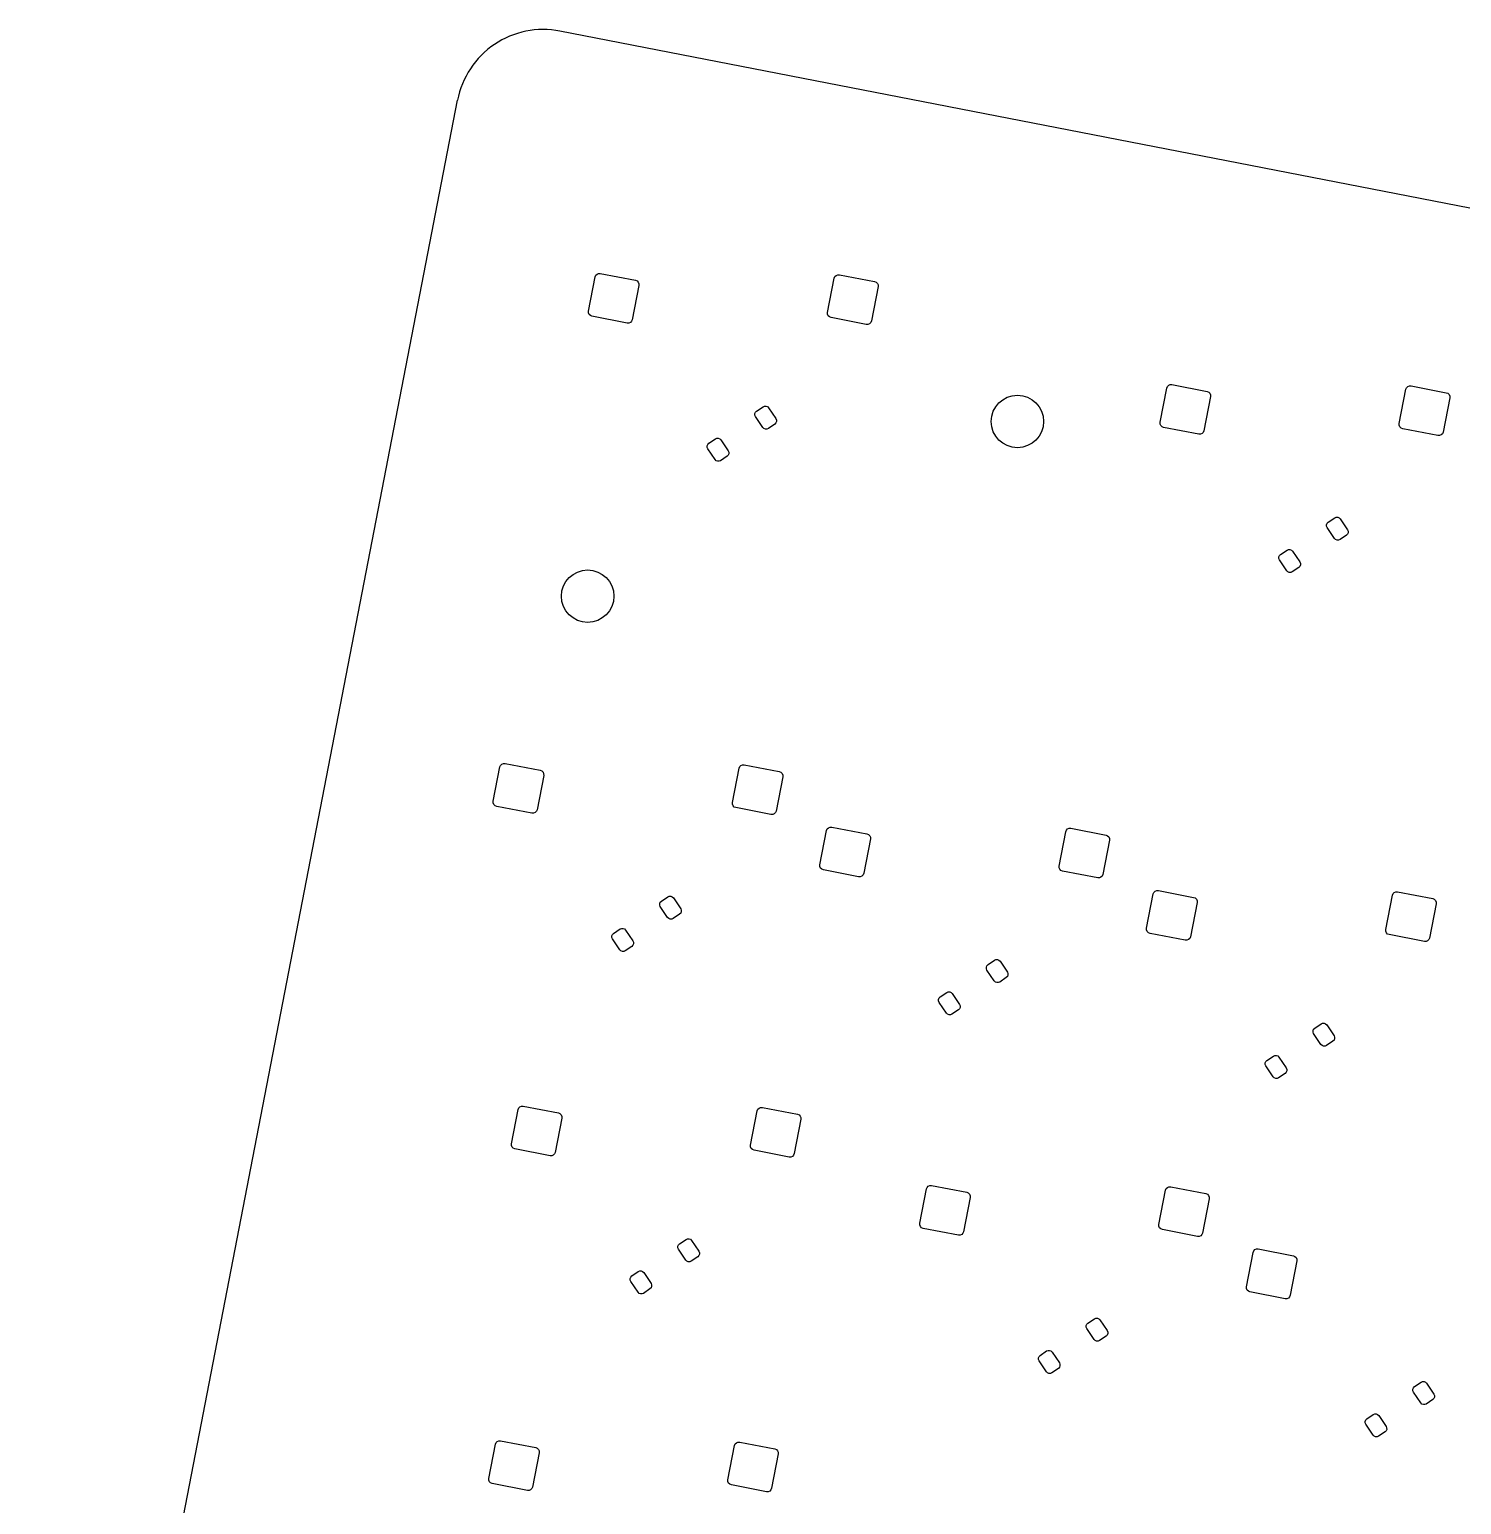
# Model space of a CAD drawing. Extents: x 101 to 518, y -308 to -134.
# Drawn here: x 101.6 to 183.5, y -227.2 to -142.8 of the extents above; entities that cross this region are included whole.
import ezdxf

# ---------------------------------------------------------------- set-up
doc = ezdxf.new("R2010")
doc.units = 0
doc.layers.add('BLACK', color=7, linetype='CONTINUOUS')

msp = doc.modelspace()

# ---------------------------------------------------------------- linework, layer by layer
at = {"layer": 'BLACK', "linetype": 'CONTINUOUS'}
for p, q in [((244.377337, -164.753061), (131.923203, -142.853183)), ((101.55841, -273.39485), (126.058534, -146.810875)), ((133.558956, -158.883305), (133.940574, -156.92005)), ((133.940574, -156.92005), (133.97751, -156.829768)), ((133.97751, -156.829768), (134.046183, -156.760493)), ((134.046183, -156.760493), (134.136139, -156.722771)), ((134.136139, -156.722771), (134.233683, -156.722346)), ((134.233683, -156.722346), (136.246019, -157.113504)), ((147.246496, -158.956353), (147.628114, -156.993098)), ((147.628114, -156.993098), (147.66505, -156.902816)), ((147.66505, -156.902816), (147.733723, -156.833541)), ((147.733723, -156.833541), (147.823679, -156.795819)), ((147.823679, -156.795819), (147.921223, -156.795394)), ((147.921223, -156.795394), (149.933559, -157.186552)), ((136.443724, -157.406613), (136.062106, -159.369868)), ((136.246019, -157.113504), (136.336301, -157.150439)), ((136.336301, -157.150439), (136.405577, -157.219113)), ((136.405577, -157.219113), (136.443298, -157.309069)), ((136.443298, -157.309069), (136.443724, -157.406613)), ((150.131264, -157.479661), (149.749646, -159.442916)), ((149.933559, -157.186552), (150.023841, -157.223487)), ((150.023841, -157.223487), (150.093117, -157.292161)), ((150.093117, -157.292161), (150.130838, -157.382117)), ((150.130838, -157.382117), (150.131264, -157.479661)), ((133.559382, -158.980849), (133.558956, -158.883305)), ((133.597103, -159.070805), (133.559382, -158.980849)), ((133.666379, -159.139479), (133.597103, -159.070805)), ((133.756661, -159.176414), (133.666379, -159.139479)), ((135.768997, -159.567572), (133.756661, -159.176414)), ((135.956497, -159.529425), (135.866541, -159.567147)), ((136.02517, -159.46015), (135.956497, -159.529425)), ((136.062106, -159.369868), (136.02517, -159.46015)), ((147.246922, -159.053897), (147.246496, -158.956353)), ((147.284643, -159.143853), (147.246922, -159.053897)), ((147.353919, -159.212527), (147.284643, -159.143853)), ((147.444201, -159.249462), (147.353919, -159.212527)), ((149.456537, -159.64062), (147.444201, -159.249462)), ((149.71271, -159.533198), (149.644037, -159.602473)), ((149.749646, -159.442916), (149.71271, -159.533198)), ((135.866541, -159.567147), (135.768997, -159.567572)), ((149.554081, -159.640195), (149.456537, -159.64062)), ((149.644037, -159.602473), (149.554081, -159.640195)), ((166.283952, -165.2444), (166.66557, -163.281145)), ((166.66557, -163.281145), (166.702506, -163.190863)), ((166.702506, -163.190863), (166.771179, -163.121588)), ((166.771179, -163.121588), (166.861135, -163.083866)), ((166.861135, -163.083866), (166.958679, -163.083441)), ((166.958679, -163.083441), (168.971015, -163.474599)), ((169.16872, -163.767708), (168.787102, -165.730963)), ((168.971015, -163.474599), (169.061297, -163.511534)), ((169.061297, -163.511534), (169.130573, -163.580208)), ((169.130573, -163.580208), (169.168294, -163.670164)), ((169.168294, -163.670164), (169.16872, -163.767708)), ((179.971492, -165.317448), (180.35311, -163.354193)), ((180.35311, -163.354193), (180.390046, -163.263911)), ((180.390046, -163.263911), (180.458719, -163.194636)), ((180.458719, -163.194636), (180.548675, -163.156914)), ((180.548675, -163.156914), (180.646219, -163.156489)), ((180.646219, -163.156489), (182.658555, -163.547647)), ((182.658555, -163.547647), (182.748837, -163.584582)), ((182.748837, -163.584582), (182.818113, -163.653256)), ((182.818113, -163.653256), (182.855834, -163.743212)), ((182.855834, -163.743212), (182.85626, -163.840756)), ((143.119962, -164.662984), (143.181768, -164.600636)), ((143.181768, -164.600636), (143.554835, -164.348999)), ((143.554835, -164.348999), (143.635795, -164.315049)), ((143.635795, -164.315049), (143.723585, -164.314666)), ((143.723585, -164.314666), (143.804839, -164.347908)), ((143.804839, -164.347908), (143.867187, -164.409714)), ((143.867187, -164.409714), (144.286581, -165.031492)), ((182.85626, -163.840756), (182.474642, -165.804011)), ((143.08672, -164.744237), (143.119962, -164.662984)), ((143.087103, -164.832027), (143.08672, -164.744237)), ((143.121053, -164.912988), (143.087103, -164.832027)), ((143.540447, -165.534766), (143.121053, -164.912988)), ((144.225866, -165.343844), (143.852799, -165.595481)), ((144.287672, -165.281496), (144.225866, -165.343844)), ((144.286581, -165.031492), (144.320531, -165.112453)), ((144.320914, -165.200243), (144.287672, -165.281496)), ((144.320531, -165.112453), (144.320914, -165.200243)), ((166.284378, -165.341944), (166.283952, -165.2444)), ((166.322099, -165.4319), (166.284378, -165.341944)), ((166.391375, -165.500574), (166.322099, -165.4319)), ((179.971918, -165.414992), (179.971492, -165.317448)), ((180.009639, -165.504948), (179.971918, -165.414992)), ((140.445944, -166.445972), (140.819011, -166.194335)), ((140.819011, -166.194335), (140.899971, -166.160385)), ((140.899971, -166.160385), (140.987761, -166.160002)), ((140.987761, -166.160002), (141.069015, -166.193244)), ((141.069015, -166.193244), (141.131363, -166.25505)), ((141.131363, -166.25505), (141.550757, -166.876828)), ((143.602795, -165.596572), (143.540447, -165.534766)), ((143.684049, -165.629814), (143.602795, -165.596572)), ((143.771839, -165.629431), (143.684049, -165.629814)), ((143.852799, -165.595481), (143.771839, -165.629431)), ((166.481657, -165.537509), (166.391375, -165.500574)), ((168.493993, -165.928667), (166.481657, -165.537509)), ((168.591537, -165.928242), (168.493993, -165.928667)), ((168.681493, -165.89052), (168.591537, -165.928242)), ((168.750166, -165.821245), (168.681493, -165.89052)), ((168.787102, -165.730963), (168.750166, -165.821245)), ((180.078915, -165.573622), (180.009639, -165.504948)), ((180.169197, -165.610557), (180.078915, -165.573622)), ((182.181533, -166.001715), (180.169197, -165.610557)), ((182.279077, -166.00129), (182.181533, -166.001715)), ((182.369033, -165.963568), (182.279077, -166.00129)), ((182.437706, -165.894293), (182.369033, -165.963568)), ((182.474642, -165.804011), (182.437706, -165.894293)), ((140.350896, -166.589573), (140.384138, -166.50832)), ((140.351279, -166.677363), (140.350896, -166.589573)), ((140.385229, -166.758324), (140.351279, -166.677363)), ((140.384138, -166.50832), (140.445944, -166.445972)), ((140.804623, -167.380102), (140.385229, -166.758324)), ((141.551848, -167.126832), (141.490042, -167.18918)), ((141.550757, -166.876828), (141.584707, -166.957789)), ((141.58509, -167.045579), (141.551848, -167.126832)), ((141.584707, -166.957789), (141.58509, -167.045579)), ((140.866971, -167.441908), (140.804623, -167.380102)), ((140.948225, -167.47515), (140.866971, -167.441908)), ((141.036015, -167.474767), (140.948225, -167.47515)), ((141.116975, -167.440817), (141.036015, -167.474767)), ((141.490042, -167.18918), (141.116975, -167.440817)), ((175.811716, -171.105332), (175.844958, -171.024079)), ((175.812099, -171.193122), (175.811716, -171.105332)), ((175.846049, -171.274083), (175.812099, -171.193122)), ((175.844958, -171.024079), (175.906764, -170.961731)), ((176.265443, -171.895861), (175.846049, -171.274083)), ((175.906764, -170.961731), (176.279831, -170.710094)), ((176.279831, -170.710094), (176.360791, -170.676144)), ((176.360791, -170.676144), (176.448581, -170.675761)), ((176.448581, -170.675761), (176.529835, -170.709003)), ((176.529835, -170.709003), (176.592183, -170.770809)), ((176.592183, -170.770809), (177.011577, -171.392587)), ((176.327791, -171.957667), (176.265443, -171.895861)), ((176.409045, -171.990909), (176.327791, -171.957667)), ((176.496835, -171.990526), (176.409045, -171.990909)), ((176.577795, -171.956576), (176.496835, -171.990526)), ((176.950862, -171.704939), (176.577795, -171.956576)), ((177.012668, -171.642591), (176.950862, -171.704939)), ((177.011577, -171.392587), (177.045527, -171.473548)), ((177.04591, -171.561338), (177.012668, -171.642591)), ((177.045527, -171.473548), (177.04591, -171.561338)), ((173.075892, -172.950668), (173.109134, -172.869415)), ((173.076275, -173.038458), (173.075892, -172.950668)), ((173.110225, -173.119419), (173.076275, -173.038458)), ((173.109134, -172.869415), (173.17094, -172.807067)), ((173.17094, -172.807067), (173.544007, -172.55543)), ((173.544007, -172.55543), (173.624967, -172.52148)), ((173.624967, -172.52148), (173.712757, -172.521097)), ((173.712757, -172.521097), (173.794011, -172.554339)), ((173.794011, -172.554339), (173.856359, -172.616145)), ((173.856359, -172.616145), (174.275753, -173.237923)), ((173.529619, -173.741197), (173.110225, -173.119419)), ((173.591967, -173.803003), (173.529619, -173.741197)), ((173.673221, -173.836245), (173.591967, -173.803003)), ((173.761011, -173.835862), (173.673221, -173.836245)), ((173.841971, -173.801912), (173.761011, -173.835862)), ((174.215038, -173.550275), (173.841971, -173.801912)), ((174.276844, -173.487927), (174.215038, -173.550275)), ((174.275753, -173.237923), (174.309703, -173.318884)), ((174.310086, -173.406674), (174.276844, -173.487927)), ((174.309703, -173.318884), (174.310086, -173.406674)), ((128.488207, -184.970047), (128.525143, -184.879765)), ((128.525143, -184.879765), (128.593816, -184.81049)), ((128.593816, -184.81049), (128.683772, -184.772768)), ((128.683772, -184.772768), (128.781316, -184.772343)), ((128.781316, -184.772343), (130.793652, -185.163501)), ((142.212683, -184.952813), (142.281356, -184.883538)), ((142.281356, -184.883538), (142.371312, -184.845816)), ((142.371312, -184.845816), (142.468856, -184.845391)), ((142.468856, -184.845391), (144.481192, -185.236549)), ((128.106589, -186.933302), (128.488207, -184.970047)), ((130.991357, -185.45661), (130.609739, -187.419865)), ((130.793652, -185.163501), (130.883934, -185.200436)), ((130.883934, -185.200436), (130.95321, -185.26911)), ((130.95321, -185.26911), (130.990931, -185.359066)), ((130.990931, -185.359066), (130.991357, -185.45661)), ((141.794129, -187.00635), (142.175747, -185.043095)), ((142.175747, -185.043095), (142.212683, -184.952813)), ((144.678897, -185.529658), (144.297279, -187.492913)), ((144.481192, -185.236549), (144.571474, -185.273484)), ((144.571474, -185.273484), (144.64075, -185.342158)), ((144.64075, -185.342158), (144.678471, -185.432114)), ((144.678471, -185.432114), (144.678897, -185.529658)), ((128.107015, -187.030846), (128.106589, -186.933302)), ((128.144736, -187.120802), (128.107015, -187.030846)), ((128.214012, -187.189476), (128.144736, -187.120802)), ((128.304294, -187.226411), (128.214012, -187.189476)), ((130.31663, -187.617569), (128.304294, -187.226411)), ((130.609739, -187.419865), (130.572803, -187.510147)), ((141.794555, -187.103894), (141.794129, -187.00635)), ((141.832276, -187.19385), (141.794555, -187.103894)), ((141.901552, -187.262524), (141.832276, -187.19385)), ((141.991834, -187.299459), (141.901552, -187.262524)), ((144.00417, -187.690617), (141.991834, -187.299459)), ((130.414174, -187.617144), (130.31663, -187.617569)), ((130.50413, -187.579422), (130.414174, -187.617144)), ((130.572803, -187.510147), (130.50413, -187.579422)), ((144.101714, -187.690192), (144.00417, -187.690617)), ((144.19167, -187.65247), (144.101714, -187.690192)), ((144.260343, -187.583195), (144.19167, -187.65247)), ((144.297279, -187.492913), (144.260343, -187.583195)), ((146.806587, -190.568213), (147.188205, -188.604958)), ((147.188205, -188.604958), (147.225141, -188.514676)), ((147.225141, -188.514676), (147.293814, -188.445401)), ((147.293814, -188.445401), (147.38377, -188.407679)), ((147.38377, -188.407679), (147.481314, -188.407254)), ((147.481314, -188.407254), (149.49365, -188.798412)), ((149.691355, -189.091521), (149.309737, -191.054776)), ((149.49365, -188.798412), (149.583932, -188.835347)), ((149.583932, -188.835347), (149.653208, -188.904021)), ((149.653208, -188.904021), (149.690929, -188.993977)), ((149.690929, -188.993977), (149.691355, -189.091521)), ((160.494127, -190.641261), (160.875745, -188.678006)), ((160.875745, -188.678006), (160.912681, -188.587724)), ((160.912681, -188.587724), (160.981354, -188.518449)), ((160.981354, -188.518449), (161.07131, -188.480727)), ((161.07131, -188.480727), (161.168854, -188.480302)), ((161.168854, -188.480302), (163.18119, -188.87146)), ((163.18119, -188.87146), (163.271472, -188.908395)), ((163.271472, -188.908395), (163.340748, -188.977069)), ((163.340748, -188.977069), (163.378469, -189.067025)), ((163.378469, -189.067025), (163.378895, -189.164569)), ((163.378895, -189.164569), (162.997277, -191.127824)), ((146.807013, -190.665757), (146.806587, -190.568213)), ((146.844734, -190.755713), (146.807013, -190.665757)), ((146.91401, -190.824387), (146.844734, -190.755713)), ((160.494553, -190.738805), (160.494127, -190.641261)), ((160.532274, -190.828761), (160.494553, -190.738805)), ((147.004292, -190.861322), (146.91401, -190.824387)), ((149.016628, -191.25248), (147.004292, -190.861322)), ((149.114172, -191.252055), (149.016628, -191.25248)), ((149.204128, -191.214333), (149.114172, -191.252055)), ((149.272801, -191.145058), (149.204128, -191.214333)), ((149.309737, -191.054776), (149.272801, -191.145058)), ((160.60155, -190.897435), (160.532274, -190.828761)), ((160.691832, -190.93437), (160.60155, -190.897435)), ((162.704168, -191.325528), (160.691832, -190.93437)), ((162.801712, -191.325103), (162.704168, -191.325528)), ((162.891668, -191.287381), (162.801712, -191.325103)), ((162.960341, -191.218106), (162.891668, -191.287381)), ((162.997277, -191.127824), (162.960341, -191.218106)), ((137.729401, -192.650633), (138.102468, -192.398996)), ((138.102468, -192.398996), (138.183428, -192.365046)), ((138.183428, -192.365046), (138.271218, -192.364663)), ((138.271218, -192.364663), (138.352472, -192.397905)), ((138.352472, -192.397905), (138.41482, -192.459711)), ((138.41482, -192.459711), (138.834214, -193.081489)), ((165.506584, -194.203125), (165.888202, -192.23987)), ((165.888202, -192.23987), (165.925138, -192.149588)), ((165.925138, -192.149588), (165.993811, -192.080313)), ((165.993811, -192.080313), (166.083767, -192.042591)), ((166.083767, -192.042591), (166.181311, -192.042166)), ((166.181311, -192.042166), (168.193647, -192.433324)), ((168.193647, -192.433324), (168.283929, -192.470259)), ((168.283929, -192.470259), (168.353205, -192.538933)), ((179.194124, -194.276173), (179.575742, -192.312918)), ((179.575742, -192.312918), (179.612678, -192.222636)), ((179.612678, -192.222636), (179.681351, -192.153361)), ((179.681351, -192.153361), (179.771307, -192.115639)), ((179.771307, -192.115639), (179.868851, -192.115214)), ((179.868851, -192.115214), (181.881187, -192.506372)), ((137.634353, -192.794234), (137.667595, -192.712981)), ((137.634736, -192.882024), (137.634353, -192.794234)), ((137.668686, -192.962985), (137.634736, -192.882024)), ((137.667595, -192.712981), (137.729401, -192.650633)), ((138.08808, -193.584763), (137.668686, -192.962985)), ((138.834214, -193.081489), (138.868164, -193.16245)), ((138.868547, -193.25024), (138.835305, -193.331493)), ((138.868164, -193.16245), (138.868547, -193.25024)), ((168.391352, -192.726433), (168.009734, -194.689688)), ((168.353205, -192.538933), (168.390926, -192.628889)), ((168.390926, -192.628889), (168.391352, -192.726433)), ((182.078892, -192.799481), (181.697274, -194.762736)), ((181.881187, -192.506372), (181.971469, -192.543307)), ((181.971469, -192.543307), (182.040745, -192.611981)), ((182.040745, -192.611981), (182.078466, -192.701937)), ((182.078466, -192.701937), (182.078892, -192.799481)), ((138.150428, -193.646569), (138.08808, -193.584763)), ((138.231682, -193.679811), (138.150428, -193.646569)), ((138.319472, -193.679428), (138.231682, -193.679811)), ((138.400432, -193.645478), (138.319472, -193.679428)), ((138.773499, -193.393841), (138.400432, -193.645478)), ((138.835305, -193.331493), (138.773499, -193.393841)), ((134.898529, -194.63957), (134.931771, -194.558317)), ((134.898912, -194.72736), (134.898529, -194.63957)), ((134.932862, -194.808321), (134.898912, -194.72736)), ((134.931771, -194.558317), (134.993577, -194.495969)), ((135.352256, -195.430099), (134.932862, -194.808321)), ((134.993577, -194.495969), (135.366644, -194.244332)), ((135.366644, -194.244332), (135.447604, -194.210382)), ((135.447604, -194.210382), (135.535394, -194.209999)), ((135.535394, -194.209999), (135.616648, -194.243241)), ((135.616648, -194.243241), (135.678996, -194.305047)), ((135.678996, -194.305047), (136.09839, -194.926825)), ((136.09839, -194.926825), (136.13234, -195.007786)), ((136.13234, -195.007786), (136.132723, -195.095576)), ((165.50701, -194.300669), (165.506584, -194.203125)), ((165.544731, -194.390625), (165.50701, -194.300669)), ((165.614007, -194.459299), (165.544731, -194.390625)), ((165.704289, -194.496234), (165.614007, -194.459299)), ((167.716625, -194.887392), (165.704289, -194.496234)), ((167.814169, -194.886967), (167.716625, -194.887392)), ((167.904125, -194.849245), (167.814169, -194.886967)), ((167.972798, -194.77997), (167.904125, -194.849245)), ((168.009734, -194.689688), (167.972798, -194.77997)), ((179.19455, -194.373717), (179.194124, -194.276173)), ((179.232271, -194.463673), (179.19455, -194.373717)), ((179.301547, -194.532347), (179.232271, -194.463673)), ((179.391829, -194.569282), (179.301547, -194.532347)), ((181.404165, -194.96044), (179.391829, -194.569282)), ((181.501709, -194.960015), (181.404165, -194.96044)), ((181.591665, -194.922293), (181.501709, -194.960015)), ((181.660338, -194.853018), (181.591665, -194.922293)), ((181.697274, -194.762736), (181.660338, -194.853018)), ((135.414604, -195.491905), (135.352256, -195.430099)), ((135.495858, -195.525147), (135.414604, -195.491905)), ((135.583648, -195.524764), (135.495858, -195.525147)), ((135.664608, -195.490814), (135.583648, -195.524764)), ((136.037675, -195.239177), (135.664608, -195.490814)), ((136.099481, -195.176829), (136.037675, -195.239177)), ((136.132723, -195.095576), (136.099481, -195.176829)), ((156.334351, -196.429146), (156.367593, -196.347893)), ((156.334734, -196.516936), (156.334351, -196.429146)), ((156.368684, -196.597897), (156.334734, -196.516936)), ((156.367593, -196.347893), (156.429399, -196.285545)), ((156.788078, -197.219675), (156.368684, -196.597897)), ((156.429399, -196.285545), (156.802466, -196.033908)), ((156.802466, -196.033908), (156.883426, -195.999958)), ((156.883426, -195.999958), (156.971216, -195.999575)), ((156.971216, -195.999575), (157.05247, -196.032817)), ((157.05247, -196.032817), (157.114818, -196.094623)), ((157.114818, -196.094623), (157.534212, -196.716401)), ((156.850426, -197.281481), (156.788078, -197.219675)), ((156.93168, -197.314723), (156.850426, -197.281481)), ((157.01947, -197.31434), (156.93168, -197.314723)), ((157.10043, -197.28039), (157.01947, -197.31434)), ((157.473497, -197.028753), (157.10043, -197.28039)), ((157.535303, -196.966405), (157.473497, -197.028753)), ((157.534212, -196.716401), (157.568162, -196.797362)), ((157.568545, -196.885152), (157.535303, -196.966405)), ((157.568162, -196.797362), (157.568545, -196.885152)), ((153.598527, -198.274482), (153.631769, -198.193229)), ((153.59891, -198.362272), (153.598527, -198.274482)), ((153.63286, -198.443233), (153.59891, -198.362272)), ((153.631769, -198.193229), (153.693575, -198.130881)), ((153.693575, -198.130881), (154.066642, -197.879244)), ((154.066642, -197.879244), (154.147602, -197.845294)), ((154.147602, -197.845294), (154.235392, -197.844911)), ((154.235392, -197.844911), (154.316646, -197.878153)), ((154.316646, -197.878153), (154.378994, -197.939959)), ((154.378994, -197.939959), (154.798388, -198.561737)), ((154.052254, -199.065011), (153.63286, -198.443233)), ((154.114602, -199.126817), (154.052254, -199.065011)), ((154.195856, -199.160059), (154.114602, -199.126817)), ((154.283646, -199.159676), (154.195856, -199.160059)), ((154.364606, -199.125726), (154.283646, -199.159676)), ((154.737673, -198.874089), (154.364606, -199.125726)), ((154.799479, -198.811741), (154.737673, -198.874089)), ((154.798388, -198.561737), (154.832338, -198.642698)), ((154.832721, -198.730488), (154.799479, -198.811741)), ((154.832338, -198.642698), (154.832721, -198.730488)), ((175.034349, -200.064057), (175.067591, -199.982804)), ((175.034732, -200.151847), (175.034349, -200.064057)), ((175.067591, -199.982804), (175.129397, -199.920456)), ((175.129397, -199.920456), (175.502464, -199.668819)), ((175.502464, -199.668819), (175.583424, -199.634869)), ((175.583424, -199.634869), (175.671214, -199.634486)), ((175.671214, -199.634486), (175.752468, -199.667728)), ((175.752468, -199.667728), (175.814816, -199.729534)), ((175.814816, -199.729534), (176.23421, -200.351312)), ((175.068682, -200.232808), (175.034732, -200.151847)), ((175.488076, -200.854586), (175.068682, -200.232808)), ((175.550424, -200.916392), (175.488076, -200.854586)), ((175.631678, -200.949634), (175.550424, -200.916392)), ((175.800428, -200.915301), (175.719468, -200.949251)), ((176.173495, -200.663664), (175.800428, -200.915301)), ((176.235301, -200.601316), (176.173495, -200.663664)), ((176.23421, -200.351312), (176.26816, -200.432273)), ((176.268543, -200.520063), (176.235301, -200.601316)), ((176.26816, -200.432273), (176.268543, -200.520063)), ((172.331767, -201.82814), (172.393573, -201.765792)), ((172.393573, -201.765792), (172.76664, -201.514155)), ((172.76664, -201.514155), (172.8476, -201.480205)), ((172.8476, -201.480205), (172.93539, -201.479822)), ((172.93539, -201.479822), (173.016644, -201.513064)), ((173.016644, -201.513064), (173.078992, -201.57487)), ((173.078992, -201.57487), (173.498386, -202.196648)), ((175.719468, -200.949251), (175.631678, -200.949634)), ((172.298525, -201.909393), (172.331767, -201.82814)), ((172.298908, -201.997183), (172.298525, -201.909393)), ((172.332858, -202.078144), (172.298908, -201.997183)), ((172.752252, -202.699922), (172.332858, -202.078144)), ((173.437671, -202.509), (173.064604, -202.760637)), ((173.499477, -202.446652), (173.437671, -202.509)), ((173.498386, -202.196648), (173.532336, -202.277609)), ((173.532719, -202.365399), (173.499477, -202.446652)), ((173.532336, -202.277609), (173.532719, -202.365399)), ((172.8146, -202.761728), (172.752252, -202.699922)), ((172.895854, -202.79497), (172.8146, -202.761728)), ((172.983644, -202.794587), (172.895854, -202.79497)), ((173.064604, -202.760637), (172.983644, -202.794587)), ((129.146677, -206.542028), (129.528295, -204.578773)), ((129.528295, -204.578773), (129.565231, -204.488491)), ((129.565231, -204.488491), (129.633904, -204.419216)), ((129.633904, -204.419216), (129.72386, -204.381494)), ((129.72386, -204.381494), (129.821404, -204.381069)), ((129.821404, -204.381069), (131.83374, -204.772227)), ((132.031445, -205.065336), (131.649827, -207.028591)), ((131.83374, -204.772227), (131.924022, -204.809162)), ((131.924022, -204.809162), (131.993298, -204.877836)), ((131.993298, -204.877836), (132.031019, -204.967792)), ((132.031019, -204.967792), (132.031445, -205.065336)), ((142.834217, -206.615076), (143.215835, -204.651821)), ((143.215835, -204.651821), (143.252771, -204.561539)), ((143.252771, -204.561539), (143.321444, -204.492264)), ((143.321444, -204.492264), (143.4114, -204.454542)), ((143.4114, -204.454542), (143.508944, -204.454117)), ((143.508944, -204.454117), (145.52128, -204.845275)), ((145.718985, -205.138384), (145.337367, -207.101639)), ((145.52128, -204.845275), (145.611562, -204.88221)), ((145.611562, -204.88221), (145.680838, -204.950884)), ((145.680838, -204.950884), (145.718559, -205.04084)), ((145.718559, -205.04084), (145.718985, -205.138384)), ((129.147103, -206.639572), (129.146677, -206.542028)), ((129.184824, -206.729528), (129.147103, -206.639572)), ((129.2541, -206.798202), (129.184824, -206.729528)), ((129.344382, -206.835137), (129.2541, -206.798202)), ((131.356718, -207.226295), (129.344382, -206.835137)), ((142.834643, -206.71262), (142.834217, -206.615076)), ((142.872364, -206.802576), (142.834643, -206.71262)), ((142.94164, -206.87125), (142.872364, -206.802576)), ((131.454262, -207.22587), (131.356718, -207.226295)), ((131.544218, -207.188148), (131.454262, -207.22587)), ((131.612891, -207.118873), (131.544218, -207.188148)), ((131.649827, -207.028591), (131.612891, -207.118873)), ((143.031922, -206.908185), (142.94164, -206.87125)), ((145.044258, -207.299343), (143.031922, -206.908185)), ((145.141802, -207.298918), (145.044258, -207.299343)), ((145.231758, -207.261196), (145.141802, -207.298918)), ((145.300431, -207.191921), (145.231758, -207.261196)), ((145.337367, -207.101639), (145.300431, -207.191921)), ((152.521674, -211.085667), (152.903292, -209.122412)), ((152.903292, -209.122412), (152.940228, -209.03213)), ((152.940228, -209.03213), (153.008901, -208.962855)), ((153.008901, -208.962855), (153.098857, -208.925133)), ((153.098857, -208.925133), (153.196401, -208.924708)), ((153.196401, -208.924708), (155.208737, -209.315866)), ((155.208737, -209.315866), (155.299019, -209.352801)), ((155.299019, -209.352801), (155.368295, -209.421475)), ((166.209214, -211.158715), (166.590832, -209.19546)), ((166.590832, -209.19546), (166.627768, -209.105178)), ((166.627768, -209.105178), (166.696441, -209.035903)), ((166.696441, -209.035903), (166.786397, -208.998181)), ((166.786397, -208.998181), (166.883941, -208.997756)), ((166.883941, -208.997756), (168.896277, -209.388914)), ((155.406442, -209.608975), (155.024824, -211.57223)), ((155.368295, -209.421475), (155.406016, -209.511431)), ((155.406016, -209.511431), (155.406442, -209.608975)), ((169.093982, -209.682023), (168.712364, -211.645278)), ((168.896277, -209.388914), (168.986559, -209.425849)), ((168.986559, -209.425849), (169.055835, -209.494523)), ((169.055835, -209.494523), (169.093556, -209.584479)), ((169.093556, -209.584479), (169.093982, -209.682023)), ((152.5221, -211.183211), (152.521674, -211.085667)), ((152.559821, -211.273167), (152.5221, -211.183211)), ((152.629097, -211.341841), (152.559821, -211.273167)), ((152.719379, -211.378776), (152.629097, -211.341841)), ((154.731715, -211.769934), (152.719379, -211.378776)), ((154.829259, -211.769509), (154.731715, -211.769934)), ((154.919215, -211.731787), (154.829259, -211.769509)), ((154.987888, -211.662512), (154.919215, -211.731787)), ((155.024824, -211.57223), (154.987888, -211.662512)), ((166.20964, -211.256259), (166.209214, -211.158715)), ((166.247361, -211.346215), (166.20964, -211.256259)), ((166.316637, -211.414889), (166.247361, -211.346215)), ((166.406919, -211.451824), (166.316637, -211.414889)), ((168.419255, -211.842982), (166.406919, -211.451824)), ((168.516799, -211.842557), (168.419255, -211.842982)), ((168.606755, -211.804835), (168.516799, -211.842557)), ((168.675428, -211.73556), (168.606755, -211.804835)), ((168.712364, -211.645278), (168.675428, -211.73556)), ((138.674441, -212.40296), (138.707683, -212.321707)), ((138.674824, -212.49075), (138.674441, -212.40296)), ((138.708774, -212.571711), (138.674824, -212.49075)), ((138.707683, -212.321707), (138.769489, -212.259359)), ((139.128168, -213.193489), (138.708774, -212.571711)), ((138.769489, -212.259359), (139.142556, -212.007722)), ((139.142556, -212.007722), (139.223516, -211.973772)), ((139.223516, -211.973772), (139.311306, -211.973389)), ((139.311306, -211.973389), (139.39256, -212.006631)), ((139.39256, -212.006631), (139.454908, -212.068437)), ((139.454908, -212.068437), (139.874302, -212.690215)), ((139.874302, -212.690215), (139.908252, -212.771176)), ((171.60329, -212.757323), (171.640226, -212.667041)), ((171.640226, -212.667041), (171.708899, -212.597766)), ((171.708899, -212.597766), (171.798855, -212.560044)), ((171.798855, -212.560044), (171.896399, -212.559619)), ((171.896399, -212.559619), (173.908735, -212.950777)), ((139.190516, -213.255295), (139.128168, -213.193489)), ((139.27177, -213.288537), (139.190516, -213.255295)), ((139.35956, -213.288154), (139.27177, -213.288537)), ((139.44052, -213.254204), (139.35956, -213.288154)), ((139.813587, -213.002567), (139.44052, -213.254204)), ((139.875393, -212.940219), (139.813587, -213.002567)), ((139.908635, -212.858966), (139.875393, -212.940219)), ((139.908252, -212.771176), (139.908635, -212.858966)), ((171.221672, -214.720578), (171.60329, -212.757323)), ((174.10644, -213.243886), (173.724822, -215.207141)), ((173.908735, -212.950777), (173.999017, -212.987712)), ((173.999017, -212.987712), (174.068293, -213.056386)), ((174.068293, -213.056386), (174.106014, -213.146342)), ((174.106014, -213.146342), (174.10644, -213.243886)), ((135.938617, -214.248296), (135.971859, -214.167043)), ((135.939, -214.336086), (135.938617, -214.248296)), ((135.97295, -214.417047), (135.939, -214.336086)), ((135.971859, -214.167043), (136.033665, -214.104695)), ((136.392344, -215.038825), (135.97295, -214.417047)), ((136.033665, -214.104695), (136.406732, -213.853058)), ((136.406732, -213.853058), (136.487692, -213.819108)), ((136.487692, -213.819108), (136.575482, -213.818725)), ((136.575482, -213.818725), (136.656736, -213.851967)), ((136.656736, -213.851967), (136.719084, -213.913773)), ((136.719084, -213.913773), (137.138478, -214.535551)), ((136.454692, -215.100631), (136.392344, -215.038825)), ((136.535946, -215.133873), (136.454692, -215.100631)), ((136.623736, -215.13349), (136.535946, -215.133873)), ((136.704696, -215.09954), (136.623736, -215.13349)), ((137.077763, -214.847903), (136.704696, -215.09954)), ((137.139569, -214.785555), (137.077763, -214.847903)), ((137.138478, -214.535551), (137.172428, -214.616512)), ((137.172811, -214.704302), (137.139569, -214.785555)), ((137.172428, -214.616512), (137.172811, -214.704302)), ((171.222098, -214.818122), (171.221672, -214.720578)), ((171.259819, -214.908078), (171.222098, -214.818122)), ((171.329095, -214.976752), (171.259819, -214.908078)), ((171.419377, -215.013687), (171.329095, -214.976752)), ((173.431713, -215.404845), (171.419377, -215.013687)), ((173.724822, -215.207141), (173.687886, -215.297423)), ((173.529257, -215.40442), (173.431713, -215.404845)), ((173.619213, -215.366698), (173.529257, -215.40442)), ((173.687886, -215.297423), (173.619213, -215.366698)), ((162.049438, -216.946599), (162.08268, -216.865346)), ((162.049821, -217.034389), (162.049438, -216.946599)), ((162.08268, -216.865346), (162.144486, -216.802998)), ((162.144486, -216.802998), (162.517553, -216.551361)), ((162.517553, -216.551361), (162.598513, -216.517411)), ((162.598513, -216.517411), (162.686303, -216.517028)), ((162.686303, -216.517028), (162.767557, -216.55027)), ((162.767557, -216.55027), (162.829905, -216.612076)), ((162.829905, -216.612076), (163.249299, -217.233854)), ((162.083771, -217.11535), (162.049821, -217.034389)), ((162.503165, -217.737128), (162.083771, -217.11535)), ((162.565513, -217.798934), (162.503165, -217.737128)), ((162.646767, -217.832176), (162.565513, -217.798934)), ((162.815517, -217.797843), (162.734557, -217.831793)), ((163.188584, -217.546206), (162.815517, -217.797843)), ((163.25039, -217.483858), (163.188584, -217.546206)), ((163.249299, -217.233854), (163.283249, -217.314815)), ((163.283632, -217.402605), (163.25039, -217.483858)), ((163.283249, -217.314815), (163.283632, -217.402605)), ((159.346856, -218.710682), (159.408662, -218.648334)), ((159.408662, -218.648334), (159.781729, -218.396697)), ((159.781729, -218.396697), (159.862689, -218.362747)), ((159.862689, -218.362747), (159.950479, -218.362364)), ((159.950479, -218.362364), (160.031733, -218.395606)), ((160.031733, -218.395606), (160.094081, -218.457412)), ((160.094081, -218.457412), (160.513475, -219.07919)), ((162.734557, -217.831793), (162.646767, -217.832176)), ((159.313614, -218.791935), (159.346856, -218.710682)), ((159.313997, -218.879725), (159.313614, -218.791935)), ((159.347947, -218.960686), (159.313997, -218.879725)), ((159.767341, -219.582464), (159.347947, -218.960686)), ((160.45276, -219.391542), (160.079693, -219.643179)), ((160.514566, -219.329194), (160.45276, -219.391542)), ((160.513475, -219.07919), (160.547425, -219.160151)), ((160.547808, -219.247941), (160.514566, -219.329194)), ((160.547425, -219.160151), (160.547808, -219.247941)), ((159.829689, -219.64427), (159.767341, -219.582464)), ((159.910943, -219.677512), (159.829689, -219.64427)), ((159.998733, -219.677129), (159.910943, -219.677512)), ((160.079693, -219.643179), (159.998733, -219.677129)), ((180.844484, -220.43791), (181.217551, -220.186273)), ((181.217551, -220.186273), (181.298511, -220.152323)), ((181.298511, -220.152323), (181.386301, -220.15194)), ((181.386301, -220.15194), (181.467555, -220.185182)), ((181.467555, -220.185182), (181.529903, -220.246988)), ((181.529903, -220.246988), (181.949297, -220.868766)), ((180.749436, -220.581511), (180.782678, -220.500258)), ((180.749819, -220.669301), (180.749436, -220.581511)), ((180.783769, -220.750262), (180.749819, -220.669301)), ((180.782678, -220.500258), (180.844484, -220.43791)), ((181.203163, -221.37204), (180.783769, -220.750262)), ((181.888582, -221.181118), (181.515515, -221.432755)), ((181.950388, -221.11877), (181.888582, -221.181118)), ((181.949297, -220.868766), (181.983247, -220.949727)), ((181.98363, -221.037517), (181.950388, -221.11877)), ((181.983247, -220.949727), (181.98363, -221.037517)), ((178.10866, -222.283246), (178.481727, -222.031609)), ((178.481727, -222.031609), (178.562687, -221.997659)), ((178.562687, -221.997659), (178.650477, -221.997276)), ((178.650477, -221.997276), (178.731731, -222.030518)), ((178.731731, -222.030518), (178.794079, -222.092324)), ((181.265511, -221.433846), (181.203163, -221.37204)), ((181.346765, -221.467088), (181.265511, -221.433846)), ((181.434555, -221.466705), (181.346765, -221.467088)), ((181.515515, -221.432755), (181.434555, -221.466705)), ((178.013612, -222.426847), (178.046854, -222.345594)), ((178.013995, -222.514637), (178.013612, -222.426847)), ((178.047945, -222.595598), (178.013995, -222.514637)), ((178.046854, -222.345594), (178.10866, -222.283246)), ((178.467339, -223.217376), (178.047945, -222.595598)), ((178.794079, -222.092324), (179.213473, -222.714102)), ((179.213473, -222.714102), (179.247423, -222.795063)), ((179.247423, -222.795063), (179.247806, -222.882853)), ((128.230883, -223.733134), (128.267819, -223.642852)), ((128.267819, -223.642852), (128.336492, -223.573577)), ((128.336492, -223.573577), (128.426448, -223.535855)), ((128.426448, -223.535855), (128.523992, -223.53543)), ((128.523992, -223.53543), (130.536328, -223.926588)), ((141.918423, -223.806182), (141.955359, -223.7159)), ((141.955359, -223.7159), (142.024032, -223.646625)), ((142.024032, -223.646625), (142.113988, -223.608903)), ((142.113988, -223.608903), (142.211532, -223.608478)), ((142.211532, -223.608478), (144.223868, -223.999636)), ((178.529687, -223.279182), (178.467339, -223.217376)), ((178.610941, -223.312424), (178.529687, -223.279182)), ((178.698731, -223.312041), (178.610941, -223.312424)), ((178.779691, -223.278091), (178.698731, -223.312041)), ((179.152758, -223.026454), (178.779691, -223.278091)), ((179.214564, -222.964106), (179.152758, -223.026454)), ((179.247806, -222.882853), (179.214564, -222.964106)), ((127.849265, -225.696389), (128.230883, -223.733134)), ((130.734033, -224.219697), (130.352415, -226.182952)), ((130.536328, -223.926588), (130.62661, -223.963523)), ((130.62661, -223.963523), (130.695886, -224.032197)), ((130.695886, -224.032197), (130.733607, -224.122153)), ((130.733607, -224.122153), (130.734033, -224.219697)), ((141.536805, -225.769437), (141.918423, -223.806182)), ((144.421573, -224.292745), (144.039955, -226.256)), ((144.223868, -223.999636), (144.31415, -224.036571)), ((144.31415, -224.036571), (144.383426, -224.105245)), ((144.383426, -224.105245), (144.421147, -224.195201)), ((144.421147, -224.195201), (144.421573, -224.292745)), ((127.849691, -225.793933), (127.849265, -225.696389)), ((127.887412, -225.883889), (127.849691, -225.793933)), ((127.956688, -225.952563), (127.887412, -225.883889)), ((128.04697, -225.989498), (127.956688, -225.952563)), ((130.059306, -226.380656), (128.04697, -225.989498)), ((130.352415, -226.182952), (130.315479, -226.273234)), ((141.537231, -225.866981), (141.536805, -225.769437)), ((141.574952, -225.956937), (141.537231, -225.866981)), ((141.644228, -226.025611), (141.574952, -225.956937)), ((141.73451, -226.062546), (141.644228, -226.025611)), ((143.746846, -226.453704), (141.73451, -226.062546)), ((130.15685, -226.380231), (130.059306, -226.380656)), ((130.246806, -226.342509), (130.15685, -226.380231)), ((130.315479, -226.273234), (130.246806, -226.342509)), ((143.84439, -226.453279), (143.746846, -226.453704)), ((143.934346, -226.415557), (143.84439, -226.453279)), ((144.003019, -226.346282), (143.934346, -226.415557)), ((144.039955, -226.256), (144.003019, -226.346282))]:
    msp.add_line(p, q, dxfattribs=at)
at = {"layer": 'BLACK'}
for centre in [(158.10974, -165.196311), (133.50974, -175.196311)]:
    msp.add_circle(centre, 1.5, dxfattribs=at)
msp.add_arc((130.9674, -147.761), 4.99997, 78.97952744, 169.04569094, dxfattribs=at)

doc.saveas('drawing.dxf')
